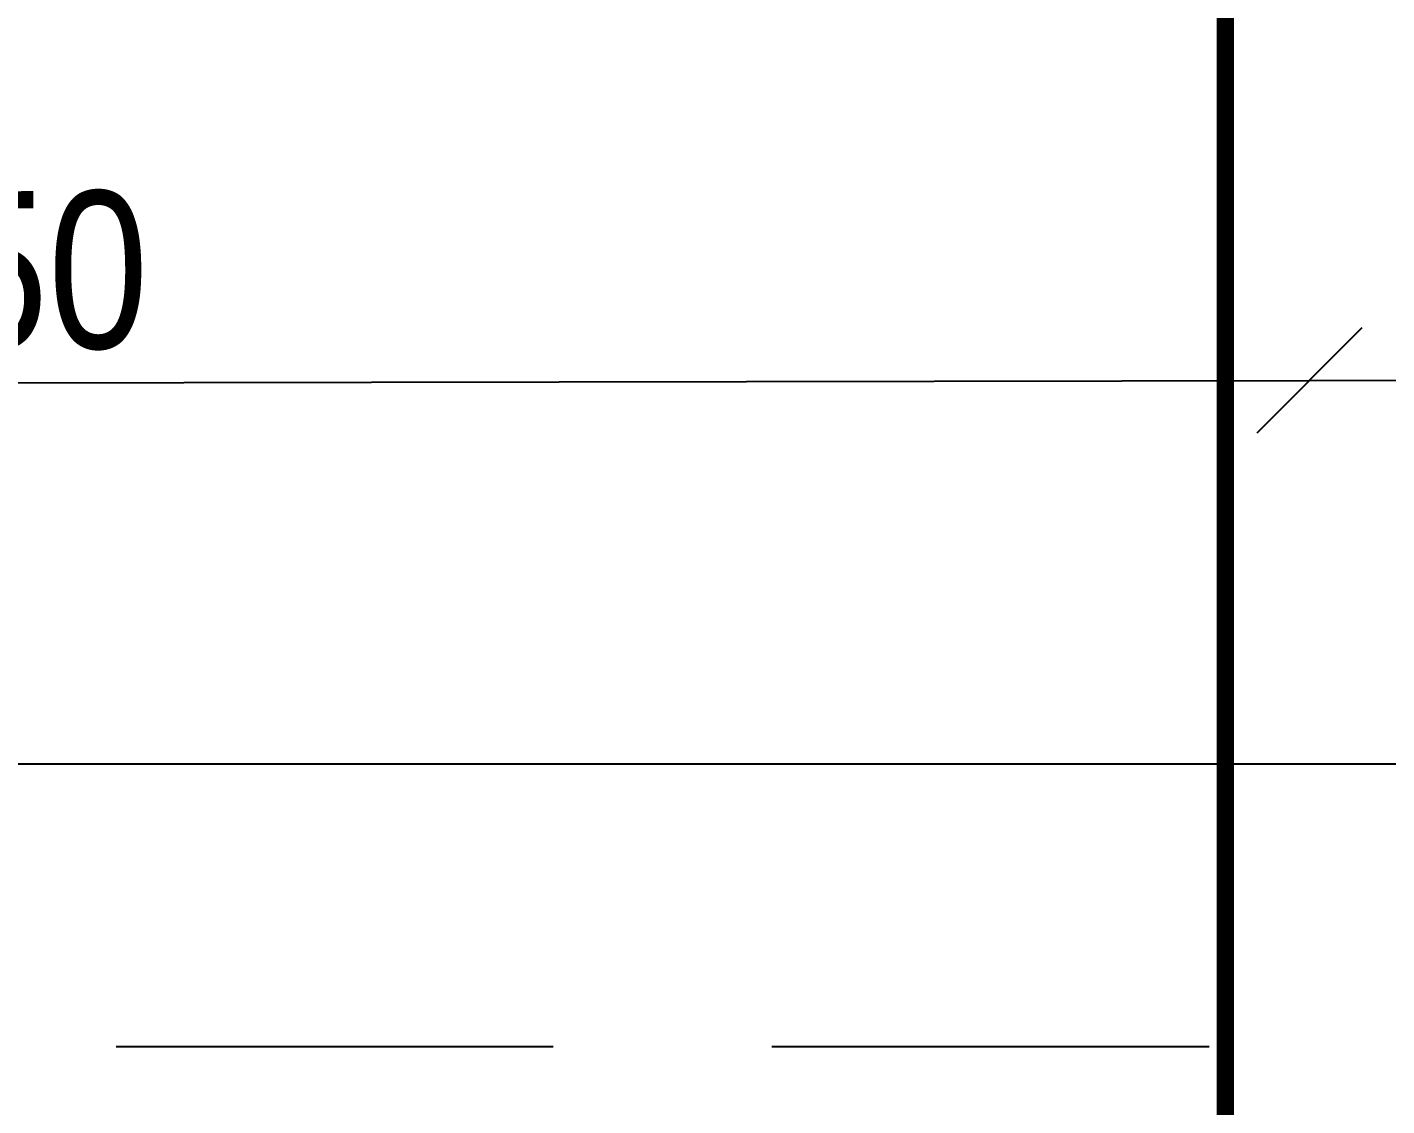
# Model space of a CAD drawing. Header units: metres. Extents: x 493 to 630, y -132 to -15.
# Drawn here: x 564.337 to 565.115, y -93.424 to -92.807 of the extents above; entities that cross this region are included whole.
import ezdxf

# ---------------------------------------------------------------- set-up
doc = ezdxf.new("R2010")
doc.units = ezdxf.units.M
doc.header["$MEASUREMENT"] = 0
doc.header["$PDMODE"] = 3
doc.linetypes.add('HIDDEN2', pattern=[0.1875, 0.125, -0.0625])
for name, color, linetype in [('a_cote_50', 9, 'Continuous'), ('a_punctat', 40, 'HIDDEN2'), ('a_scari_punctat', 40, 'HIDDEN2')]:
    doc.layers.add(name, color=color, linetype=linetype)
doc.styles.get("Standard").update_dxf_attribs({"font": 'ARIALN.TTF'})
doc.dimstyles.new('50 cote', dxfattribs={"dimtxt": 0.09, "dimasz": 0.06, "dimexe": 0, "dimexo": 0, "dimgap": 0.018, "dimtad": 1, "dimdec": 1, "dimlfac": 100, "dimrnd": 0.5, "dimdsep": 46, "dimtxsty": 'Standard', "dimblk": 'OBLIQUE', "dimcen": 0.00045, "dimclrd": 256, "dimclrt": 4, "dimadec": 1, "dimazin": 0, "dimtfac": 1, "dimtdec": 1, "dimtix": 1, "dimtofl": 0, "dimtmove": 0, "dimatfit": 3, "dimldrblk": 'OBLIQUE', "dimfxl": 0, "dimtolj": 1, "dimtzin": 0, "dimarcsym": 0})

# ---------------------------------------------------------------- blocks, each defined once
blk = doc.blocks.new('_Oblique')
at = {"color": 0, "linetype": 'ByBlock', "lineweight": -2}
blk.add_line((-0.5, -0.5), (0.5, 0.5), dxfattribs=at)
blk = doc.blocks.new('*D1101')
at = {"layer": 'a_cote_50', "lineweight": -2, "ltscale": 0.3}
blk.add_line((6.50364, -67.29165), (8.00363, -67.28882), dxfattribs=at)
at = {"layer": 'Defpoints', "color": 0, "ltscale": 0.3}
for p in [(6.50323, -67.07436), (8.00323, -67.07436), (8.00363, -67.28882)]:
    blk.add_point(p, dxfattribs=at)
at = {"layer": 'a_cote_50', "lineweight": -2, "ltscale": 0.3, "xscale": 0.06, "yscale": 0.06, "zscale": 0.06}
for p, rotation in [((8.00363, -67.28882), 0.1079428696821681), ((6.50364, -67.29165), 180.1079428696821)]:
    blk.add_blockref('_Oblique', p, dxfattribs=dict(at, rotation=rotation))
at = {"layer": 'a_cote_50', "color": 4, "ltscale": 0.3, "insert": (7.25351, -67.22628), "char_height": 0.09, "attachment_point": 5, "rotation": 0.10794}
blk.add_mtext('\\A1;150', dxfattribs=at)
blk = doc.blocks.new('*D1102')
at = {"layer": 'a_cote_50', "lineweight": -2, "ltscale": 0.3}
blk.add_line((8.00363, -67.28882), (9.41863, -67.28615), dxfattribs=at)
at = {"layer": 'Defpoints', "color": 0, "ltscale": 0.3}
for p in [(8.00323, -67.07436), (9.41823, -67.07436), (9.41863, -67.28615)]:
    blk.add_point(p, dxfattribs=at)
at = {"layer": 'a_cote_50', "lineweight": -2, "ltscale": 0.3, "xscale": 0.06, "yscale": 0.06, "zscale": 0.06}
for p, rotation in [((8.00363, -67.28882), 180.1079428696821), ((9.41863, -67.28615), 0.1079428696821681)]:
    blk.add_blockref('_Oblique', p, dxfattribs=dict(at, rotation=rotation))
at = {"layer": 'a_cote_50', "color": 4, "ltscale": 0.3, "insert": (8.71101, -67.22354), "char_height": 0.09, "attachment_point": 5, "rotation": 0.10794}
blk.add_mtext('\\A1;141.5', dxfattribs=at)
blk = doc.blocks.new('*D1105')
at = {"layer": 'a_cote_50', "lineweight": -2, "ltscale": 0.3}
blk.add_line((-50.94684, -67.5081), (13.87823, -67.5081), dxfattribs=at)
at = {"layer": 'Defpoints', "color": 0, "ltscale": 0.3}
for p in [(13.87823, -63.4009), (-50.94684, -67.07436), (13.87823, -67.5081)]:
    blk.add_point(p, dxfattribs=at)
at = {"layer": 'a_cote_50', "lineweight": -2, "ltscale": 0.3, "xscale": 0.06, "yscale": 0.06, "zscale": 0.06, "rotation": 180}
blk.add_blockref('_Oblique', (-50.94684, -67.5081), dxfattribs=at)
at = {"layer": 'a_cote_50', "lineweight": -2, "ltscale": 0.3, "xscale": 0.06, "yscale": 0.06, "zscale": 0.06}
blk.add_blockref('_Oblique', (13.87823, -67.5081), dxfattribs=at)
at = {"layer": 'a_cote_50', "color": 4, "ltscale": 0.3, "insert": (-18.5343, -67.44415), "char_height": 0.09, "attachment_point": 5}
blk.add_mtext('\\A1;6482.5', dxfattribs=at)
blk = doc.blocks.new('COTE EXY')
at = {"layer": 'a_cote_50', "ltscale": 0.3}
dim = blk.add_linear_dim(base=(13.87823, -67.5081), p1=(-50.94684, -67.07436), p2=(13.87823, -63.4009), dimstyle='50 cote', dxfattribs=at)
dim.commit()
dim.dimension.update_dxf_attribs({"geometry": '*D1105', "text_midpoint": (-18.5343, -67.44415)})
for base, p1, p2, picture, middle in [((8.00363, -67.28882), (6.50323, -67.07436), (8.00323, -67.07436), '*D1101', (7.25351, -67.22628)), ((9.41863, -67.28615), (8.00323, -67.07436), (9.41823, -67.07436), '*D1102', (8.71101, -67.22354))]:
    dim = blk.add_linear_dim(base=base, p1=p1, p2=p2, angle=180.10794, dimstyle='50 cote', override={"dimtmove": 1}, dxfattribs=at)
    dim.commit()
    dim.dimension.update_dxf_attribs({"geometry": picture, "text_midpoint": middle})

msp = doc.modelspace()

# ---------------------------------------------------------------- linework, layer by layer
at = {"layer": 'a_punctat', "color": 30, "ltscale": 0.9, "const_width": 0.01}
msp.add_lwpolyline([(565.02256, -93.64137), (565.02256, -26.40396)], dxfattribs=at)
at = {"layer": 'a_scari_punctat', "ltscale": 2}
msp.add_lwpolyline([(571.9632, -39.21759), (571.96954, -48.48112), (571.63308, -48.48112), (571.63308, -89.71665), (569.5132, -89.71665), (569.5132, -93.3901), (505.46824, -93.3901)], dxfattribs=at)

# ---------------------------------------------------------------- block references
at = {"layer": 'a_cote_50'}
msp.add_blockref('COTE EXY', (557.06709, -25.72022), dxfattribs=at)

doc.saveas('drawing.dxf')
